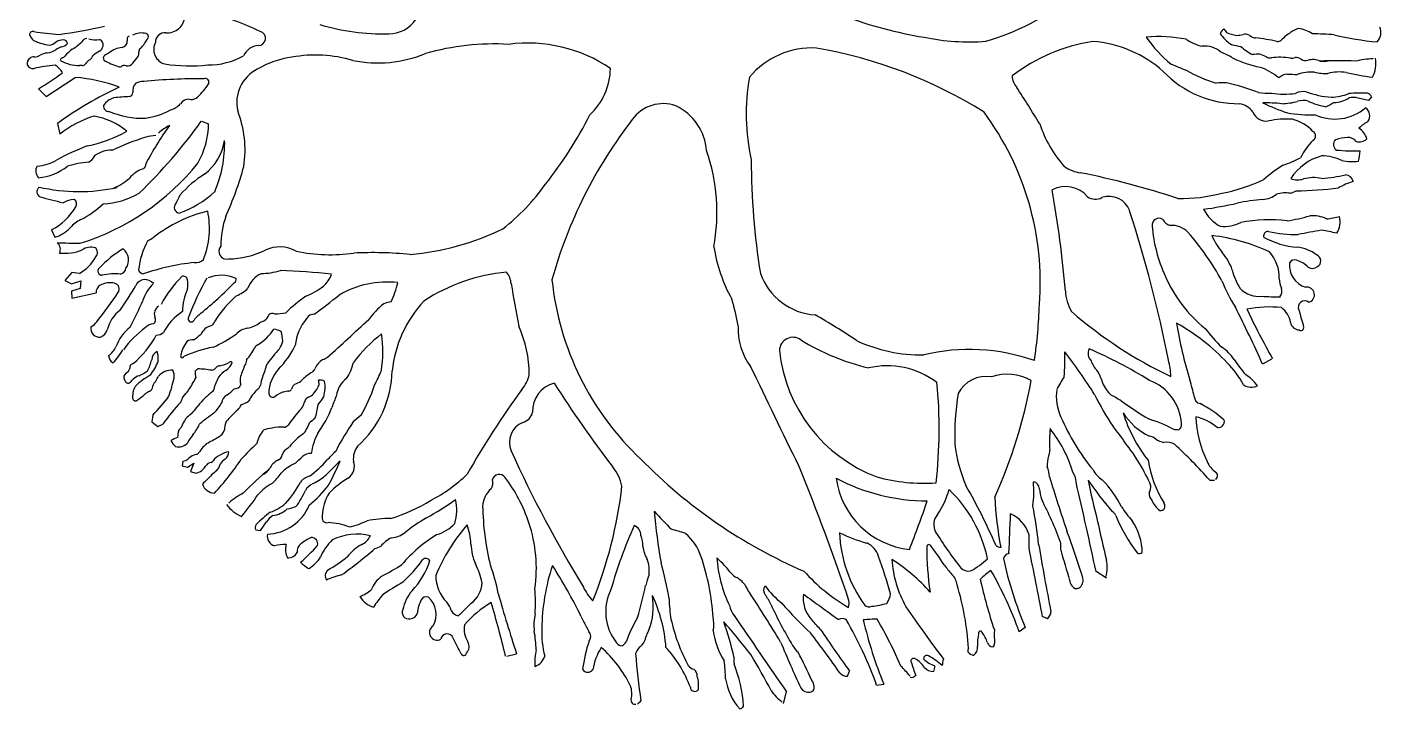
# Model space of a CAD drawing. Header units: metres. Extents: x -4.29 to -0.76, y -2.59 to 0.97.
# Drawn here: x -4.292 to -0.76, y -2.59 to -0.81 of the extents above; entities that cross this region are included whole.
import ezdxf

# ---------------------------------------------------------------- set-up
doc = ezdxf.new("R2010")
doc.units = ezdxf.units.M
doc.layers.add('ceco.net 70', color=7, linetype='Continuous')

msp = doc.modelspace()

# ---------------------------------------------------------------- linework, layer by layer
at = {"layer": 'ceco.net 70'}
for p, q in [((-4.2428, -0.9911), (-4.167, -0.9417)), ((-4.263, -0.9714), (-4.2428, -0.9911)), ((-0.7929, -1.0015), (-0.8199, -0.9956)), ((-0.7851, -0.9919), (-0.7929, -1.0015)), ((-3.8378, -1.0559), (-3.8188, -1.0623)), ((-4.2128, -1.0619), (-4.207, -1.0897)), ((-4.2288, -1.3392), (-4.2202, -1.3589)), ((-4.1753, -1.4508), (-4.1938, -1.4718)), ((-4.1938, -1.4718), (-4.1766, -1.4807)), ((-4.1766, -1.4807), (-4.1523, -1.4722)), ((-4.1559, -1.4534), (-4.1753, -1.4508)), ((-4.1523, -1.4722), (-4.1538, -1.4921)), ((-4.1538, -1.4921), (-4.1768, -1.4992)), ((-4.1768, -1.4992), (-4.1758, -1.5181)), ((-4.1758, -1.5181), (-4.1125, -1.5037)), ((-1.0459, -1.6769), (-1.069, -1.6903)), ((-3.9646, -1.8228), (-3.967, -1.8409)), ((-3.967, -1.8409), (-3.9514, -1.8528)), ((-3.9514, -1.8528), (-3.9386, -1.8466)), ((-3.8861, -1.9436), (-3.8875, -1.9555)), ((-3.8875, -1.9555), (-3.8738, -1.9585)), ((-3.8738, -1.9585), (-3.8575, -1.9481)), ((-3.8575, -1.9481), (-3.8663, -1.97)), ((-3.8663, -1.97), (-3.8525, -1.9748)), ((-3.6837, -2.1243), (-3.6678, -2.1017)), ((-3.6959, -2.1225), (-3.6837, -2.1243)), ((-1.4765, -2.2482), (-1.5035, -2.2315)), ((-1.6303, -2.3546), (-1.6429, -2.349)), ((-1.6885, -2.3772), (-1.7039, -2.3884)), ((-3.0411, -2.4519), (-3.0151, -2.4461)), ((-2.1519, -2.5042), (-2.1464, -2.4916)), ((-2.0759, -2.5277), (-2.057, -2.5255)), ((-2.3193, -2.5755), (-2.3108, -2.545))]:
    msp.add_line(p, q, dxfattribs=at)
for centre, radius, start, end in [((-1.9838, -0.1912), 0.6836, 286.3826, 307.491), ((-3.979, -1.4221), 0.6689, 63.8416, 76.2416), ((-4.4086, 0.6051), 1.4483, 277.9293, 282.6963), ((-3.9307, -0.778), 0.0501, 313.845, 353.153), ((-3.3638, -0.2583), 0.5695, 253.1353, 271.5016), ((-3.3491, -0.7416), 0.0861, 270.1223, 325.3696), ((-1.7796, 0.2303), 1.0807, 249.4063, 260.8079), ((-0.7954, -0.824), 0.0353, 315.7901, 23.3473), ((-4.2775, -0.8298), 0.00848, 70.3931, 192.5973), ((-4.2502, -0.8157), 0.0389, 204.1888, 229.3845), ((-4.2005, -0.6695), 0.1911, 246.885, 259.8179), ((-4.2787, -0.8022), 0.0201, 281.5106, 281.7441), ((-4.1506, -0.0244), 0.807, 261.1576, 265.8578), ((-4.1961, -0.886), 0.0424, 92.2321, 120.5793), ((-4.1979, -0.8548), 0.0112, 9.0037, 89.2442), ((-4.1365, -0.8546), 0.0143, 90.2947, 156.4739), ((-4.1129, -0.7852), 0.0582, 251.869, 279.4768), ((-4.1079, -0.856), 0.0142, 344.3486, 70.9296), ((-4.0465, -0.8475), 0.0156, 276.5795, 4.3666), ((-4.0207, -0.8427), 0.0109, 122.1082, 199.3194), ((-3.9942, -0.8746), 0.0491, 75.1095, 118.1041), ((-4.1289, -0.7512), 0.1755, 319.012, 330.3339), ((-3.9838, -0.8348), 0.00802, 336.2336, 73.4289), ((-3.9335, -0.8489), 0.0239, 83.1549, 182.8993), ((-3.928, -0.7738), 0.0514, 266.9719, 308.3285), ((-3.6886, -0.8395), 0.0184, 267.0449, 75.9163), ((-1.8353, -0.2887), 0.5601, 257.9487, 274.5397), ((-1.4405, -1.3051), 0.4631, 98.8385, 127.4581), ((-1.5364, -1.1596), 0.3131, 48.2429, 85.4582), ((-1.34, -1.2026), 0.3677, 78.7564, 95.0893), ((-1.1034, -0.6519), 0.3263, 214.4176, 231.2988), ((-1.191, -0.7229), 0.1419, 236.9817, 255.4738), ((-1.1557, -0.8355), 0.0253, 123.753, 159.4288), ((-1.1085, -0.7841), 0.0826, 210.9433, 239.5397), ((-0.9977, -0.7024), 0.2053, 213.0903, 216.2932), ((-1.1116, -0.6998), 0.1344, 247.431, 259.4639), ((-1.1452, -0.7287), 0.1036, 274.9709, 284.1006), ((-1.1144, -0.85), 0.0215, 54.9134, 105.006), ((-1.0835, -0.8086), 0.0302, 232.0893, 263.1511), ((-1.124, -1.2443), 0.4074, 76.8931, 84.7956), ((-1.031, -0.8282), 0.0193, 268.0783, 303.4926), ((-0.9489, -0.9082), 0.0958, 119.2321, 138.1742), ((-0.9517, -0.8823), 0.0726, 108.6813, 127.3511), ((-0.991, -0.9074), 0.0952, 56.863, 80.2577), ((-0.9468, -1.56), 0.7324, 84.9057, 89.3912), ((-0.7012, -0.0744), 0.7774, 256.5733, 264.9139), ((-4.233, -0.9326), 0.0553, 97.4775, 117.5448), ((-4.2481, -0.8204), 0.0579, 277.8712, 302.2434), ((-4.2439, -0.8171), 0.0416, 283.3263, 308.9616), ((-4.1921, -0.8993), 0.0391, 107.361, 130.0348), ((-4.2057, -0.838), 0.0241, 274.5923, 321.3676), ((-4.1131, -0.9533), 0.1052, 125.7042, 140.1652), ((-4.2692, -0.7182), 0.1772, 302.3216, 312.4515), ((-4.0436, -0.9775), 0.1204, 119.7569, 129.2413), ((-4.113, -0.8565), 0.019, 300.2633, 349.9867), ((-4.2038, -0.6704), 0.2416, 298.025, 301.2963), ((-4.0318, -0.9419), 0.0799, 99.2833, 125.5563), ((-4.0211, -0.8776), 0.0205, 334.1125, 4.9504), ((-3.9931, -0.8735), 0.00796, 115.4247, 197.0426), ((-3.9231, -0.8686), 0.039, 151.6514, 255.0438), ((-3.6844, -0.9056), 0.048, 96.1585, 154.3658), ((-3.5395, -1.2228), 0.3397, 73.3514, 100.4923), ((-3.3772, -0.58), 0.3238, 258.4221, 292.5284), ((-3.0732, -1.5146), 0.6605, 86.7825, 105.8076), ((-2.9864, -1.2388), 0.3868, 56.0509, 97.3849), ((-2.2448, -1.0767), 0.212, 86.7537, 140.281), ((-2.4366, -2.0527), 1.2051, 57.8745, 80.2627), ((-1.2191, -0.9235), 0.0636, 49.0781, 96.7179), ((-1.3183, -1.1952), 0.3494, 60.7002, 66.2277), ((-1.1045, -0.7019), 0.1602, 253.3482, 262.4171), ((-1.0289, -0.7541), 0.144, 227.7888, 242.5174), ((-1.0795, -1.007), 0.1262, 88.3903, 97.1886), ((-1.1339, -1.0421), 0.1713, 64.0589, 70.2514), ((-4.2773, -0.9047), 0.0151, 120.9881, 194.8009), ((-4.2765, -0.901), 0.0172, 206.1536, 277.1923), ((-4.2756, -0.9022), 0.0142, 80.8686, 132.2507), ((-4.1772, -1.3629), 0.4553, 95.326, 102.3163), ((-4.2746, -0.8586), 0.0297, 272.3945, 302.6757), ((-4.2422, -0.9506), 0.0469, 26.7431, 61.0343), ((-4.2028, -0.8952), 0.00297, 132.0927, 241.5433), ((-4.193, -0.9086), 0.0195, 111.2264, 127.0667), ((-4.1562, -0.8132), 0.0973, 240.449, 270.3667), ((-4.2049, -0.8773), 0.0139, 290.1158, 321.9819), ((-4.1525, -0.9258), 0.0156, 74.3778, 101.5916), ((-4.1484, -0.9013), 0.00948, 271.0091, 332.8616), ((-4.1169, -0.9198), 0.0271, 115.5077, 148.4264), ((-4.1527, -0.8673), 0.037, 310.7074, 332.7515), ((-4.0842, -0.8911), 0.00954, 129.3526, 215.7006), ((-3.9673, -0.6644), 0.2636, 241.7752, 250.6632), ((-4.0508, -0.9045), 0.00946, 246.2192, 296.9169), ((-4.0384, -0.9241), 0.0138, 71.6248, 125.7644), ((-4.0306, -0.8946), 0.0167, 257.842, 326.2719), ((-4.0901, -0.8307), 0.1037, 315.056, 327.4192), ((-3.8665, -0.4706), 0.4408, 261.3055, 275.9421), ((-3.82, -0.7206), 0.1884, 269.7377, 299.3562), ((-3.5726, -1.1168), 0.2299, 97.1902, 121.3099), ((-2.9387, -0.9162), 0.1683, 313.0278, 359.425), ((-0.9744, -0.1504), 0.8263, 246.2278, 249.1654), ((-1.0112, -0.6102), 0.3116, 244.0967, 258.157), ((-1.1267, -1.0635), 0.157, 50.4251, 70.8317), ((-1.0482, -0.8682), 0.0226, 241.4358, 275.7382), ((-1.0223, -1.0536), 0.1646, 80.8533, 98.2303), ((-0.9932, -0.8644), 0.0268, 263.6709, 289.7198), ((-0.9829, -0.9155), 0.0258, 56.133, 92.9517), ((-0.9571, -0.8789), 0.0189, 232.9727, 290.7091), ((-0.938, -0.9445), 0.0495, 67.5296, 104.5158), ((-0.8764, -1.8908), 0.993, 87.0931, 92.4653), ((-0.9097, -0.8468), 0.0528, 259.7192, 283.019), ((-0.7763, -1.097), 0.204, 91.2115, 104.1017), ((-0.8569, -0.9039), 0.0839, 333.6546, 8.4044), ((-4.6402, -0.3407), 0.7349, 300.883, 306.7623), ((-4.1935, -1.3338), 0.393, 68.9324, 86.1446), ((-3.9872, -1.0102), 0.0581, 91.0982, 111.5739), ((-3.8396, -2.4963), 1.5513, 89.7002, 95.4988), ((-3.8278, -0.9543), 0.01, 354.3876, 111.9368), ((-3.6481, -1.0072), 0.0973, 116.8441, 193.041), ((-1.8571, -1.0364), 0.559, 170.191, 192.429), ((-1.6731, -0.9357), 0.0491, 182.0466, 220.4063), ((-1.1315, -0.7388), 0.2714, 223.6295, 270.5534), ((-1.0772, -0.5892), 0.3843, 240.1836, 252.9336), ((-0.9981, -0.9773), 0.0451, 98.0189, 129.3993), ((-0.9712, -0.4449), 0.4889, 266.1159, 269.118), ((-0.9421, -1.0365), 0.1091, 85.5175, 109.6466), ((-0.8999, -0.7765), 0.1549, 257.4553, 270.4388), ((-0.8678, -1.0469), 0.1196, 81.8698, 104.9853), ((-0.6499, -0.0264), 0.9243, 257.4401, 261.8001), ((-3.6628, -1.8095), 0.9281, 114.8025, 126.3382), ((-4.0286, -0.9803), 0.012, 290.106, 355.7611), ((-3.9867, -0.9771), 0.0303, 136.2413, 187.8591), ((-3.8639, -0.9738), 0.0251, 258.8289, 326.72), ((-3.9197, -0.902), 0.115, 311.8836, 332.4015), ((-4.6923, -2.9141), 3.561, 31.3244, 33.1365), ((-1.1726, -1.1145), 0.1589, 86.5784, 96.2867), ((-1.2925, -1.5416), 0.5998, 69.1679, 77.5376), ((-1.0408, -0.5699), 0.4129, 264.6624, 269.3369), ((-1.013, -0.7496), 0.2354, 262.0301, 277.3427), ((-0.9625, -1.0227), 0.0445, 80.1612, 117.2352), ((-0.8685, -0.7465), 0.2478, 249.5942, 265.1647), ((-0.8956, -0.8568), 0.1368, 272.6254, 292.0424), ((-0.813, -1.3387), 0.3564, 87.144, 95.0379), ((-0.7989, -0.9969), 0.0147, 19.8951, 75.69), ((-4.079, -1.0163), 0.0139, 172.8351, 274.0844), ((-4.0504, -1.0432), 0.0512, 108.364, 145.9796), ((-3.963, -2.1268), 1.1369, 93.1012, 95.2267), ((-3.9309, -0.9785), 0.0496, 285.1545, 320.4807), ((-3.87, -1.026), 0.0276, 87.3361, 144.9141), ((-2.6329, -1.1082), 0.0983, 70.1841, 144.9376), ((-2.6605, -1.1433), 0.1414, 4.3072, 64.4907), ((-1.1386, -1.0649), 0.0556, 37.1644, 79.8989), ((-1.0612, -1.4669), 0.4588, 84.6624, 90.935), ((-0.7605, -0.3375), 0.7381, 245.3184, 250.717), ((-1.0239, -0.8348), 0.1754, 271.7487, 285.3212), ((-0.9629, -1.0486), 0.047, 74.3578, 108.077), ((-0.8625, -0.805), 0.2169, 246.141, 259.1102), ((-0.88, -0.9269), 0.1233, 245.3037, 310.3654), ((-0.9712, -0.8687), 0.1639, 294.3787, 302.5359), ((-0.8827, -0.9367), 0.0702, 269.76, 304.2205), ((-0.8332, -1.0432), 0.0495, 74.3578, 101.6998), ((-0.8158, -1.0423), 0.0265, 328.7575, 53.9629), ((-4.04, -1.2978), 0.2669, 106.9662, 128.7507), ((-4.1474, -1.2187), 0.1786, 49.9816, 80.4657), ((-3.993, -0.8373), 0.2108, 246.229, 272.6), ((-4.9018, -0.3), 1.3051, 313.6883, 324.6059), ((-4.0093, -0.8577), 0.1919, 277.7319, 298.4316), ((-4.0062, -1.1314), 0.2824, 351.3636, 21.2264), ((-3.7871, -0.5494), 1.0807, 321.6449, 333.0466), ((-1.7613, -1.7905), 1.2051, 142.1902, 164.5784), ((-2.3963, -1.4771), 0.7474, 355.6245, 36.5326), ((-1.059, -1.0176), 0.0379, 201.2264, 277.964), ((-1.0042, -1.3065), 0.2563, 87.1026, 101.1463), ((-0.9455, -0.692), 0.3472, 260.2639, 272.3032), ((-1.0202, -1.1601), 0.1133, 43.2526, 75.2003), ((-0.7239, -1.177), 0.1394, 119.7568, 132.1819), ((-4.1911, -0.8121), 0.3129, 280.2206, 300.4338), ((-3.2966, -1.5215), 0.7722, 143.9413, 152.7425), ((-3.9326, -1.3181), 0.2265, 96.1257, 102.8105), ((-3.8537, -1.1971), 0.1464, 117.3, 131.0414), ((-4.0347, -1.0586), 0.216, 330.4396, 359.017), ((-1.3503, -0.9631), 0.3162, 198.3716, 221.9886), ((-0.9436, -1.0941), 0.0131, 300.4684, 62.8613), ((-0.8459, -1.1164), 0.0513, 16.5192, 56.4453), ((-3.8994, -1.7281), 0.6523, 111.2264, 119.0032), ((-3.6844, -1.9902), 0.9415, 108.481, 114.2624), ((-3.9148, -1.084), 0.1395, 307.8826, 350.999), ((-4.0986, -1.1131), 0.3217, 336.7646, 1.3031), ((-0.8162, -1.2282), 0.1722, 134.5229, 153.4418), ((-0.8676, -1.1168), 0.0165, 130.015, 239.4576), ((-0.8416, -1.2181), 0.1198, 92.7923, 107.8027), ((-0.8449, -1.123), 0.0246, 35.8456, 95.9739), ((-0.8165, -1.0815), 0.0283, 252.5107, 314.1576), ((-4.2719, -1.0622), 0.1108, 272.693, 300.5375), ((-4.1152, -1.4095), 0.247, 94.0545, 106.8272), ((-4.3401, -0.7715), 0.631, 287.1959, 321.4078), ((-4.1479, -1.1312), 0.0353, 295.6257, 334.3313), ((-4.0747, -1.1972), 0.0655, 86.9752, 129.2326), ((-2.9851, -1.2937), 0.4927, 349.4634, 19.0788), ((-0.4789, -1.1517), 1.9241, 180.1489, 189.0139), ((-1.0702, -0.9789), 0.1991, 285.9258, 300.1067), ((-0.8748, -1.2848), 0.1444, 106.0322, 146.6215), ((-0.9159, -1.2682), 0.1221, 63.8418, 89.429), ((-0.8241, -0.5755), 0.558, 264.6624, 271.0219), ((-0.8372, -1.0538), 0.1076, 256.6736, 279.917), ((-0.9435, -1.1248), 0.1296, 344.3145, 356.2085), ((-4.2407, -1.1853), 0.0289, 154.3823, 219.2324), ((-4.2783, -1.0548), 0.1496, 275.863, 307.7836), ((-3.9664, -1.2523), 0.0759, 107.4017, 140.9643), ((-3.9938, -1.17), 0.011, 295.3125, 11.1761), ((-3.7011, -1.4086), 0.2498, 120.8502, 140.0701), ((-4.5407, -0.9532), 0.8431, 335.4289, 344.8313), ((-1.5342, -1.1019), 0.0889, 234.9299, 263.0735), ((-1.995, -3.4221), 2.2768, 71.9594, 78.5994), ((-0.8133, -1.4908), 0.3789, 122.2669, 131.6869), ((-0.9526, -0.7413), 0.4656, 274.6701, 282.4232), ((-0.8536, -1.2174), 0.0214, 11.8166, 86.7835), ((-4.2514, -1.2396), 0.0154, 128.8209, 242.7912), ((-4.1573, -0.7787), 0.4608, 256.9858, 282.5501), ((-4.1194, -1.0997), 0.1408, 291.8397, 311.8655), ((-3.3957, -0.8948), 0.5601, 307.9132, 324.5042), ((-1.5833, -1.3021), 0.0758, 40.2593, 117.3963), ((-4.6075, -1.7643), 3.0359, 5.0227, 10.0453), ((-1.2748, -0.7544), 0.4995, 281.5448, 294.8026), ((-0.977, -1.1574), 0.0514, 249.0902, 286.9602), ((-1.007, -0.0701), 1.1679, 271.2697, 276.6938), ((-0.936, -1.3009), 0.0979, 77.4437, 105.4483), ((-0.7705, -1.4038), 0.2007, 108.0468, 120.0313), ((-3.8773, 0.1242), 1.4292, 254.5334, 257.0215), ((-4.1685, -1.3168), 0.0567, 90.9343, 121.7192), ((-4.1781, -1.272), 0.0148, 328.7651, 53.9585), ((-4.2586, -1.1033), 0.235, 297.0004, 314.3549), ((-4.1018, -1.0718), 0.1996, 272.1666, 300.5784), ((-3.8928, -1.2807), 0.0156, 138.1156, 260.7579), ((-4.0667, -1.1692), 0.1912, 328.0997, 335.5767), ((-3.9952, -1.0278), 0.2863, 290.4234, 312.1533), ((-1.5052, -1.2244), 0.0351, 234.9177, 298.6492), ((-1.4695, -1.3093), 0.0573, 20.1076, 109.2516), ((-1.2795, -0.8457), 0.4116, 268.5489, 284.7274), ((-1.3277, -0.4597), 0.8324, 277.2348, 283.3735), ((-1.0301, -1.7653), 0.5067, 94.2997, 101.9706), ((-1.0728, -1.1949), 0.0653, 274.1245, 308.3284), ((-1.0094, -1.3275), 0.0846, 81.4827, 105.6715), ((-1.0318, -1.1306), 0.1185, 287.141, 295.3119), ((-4.2979, -1.2023), 0.1533, 296.7826, 329.6977), ((-3.7239, -1.6707), 0.3927, 104.3556, 127.4702), ((-4.0337, -1.3351), 0.2171, 337.8711, 11.9124), ((-3.5378, -1.3845), 0.2495, 161.1244, 179.399), ((-4.6326, -2.3309), 3.3812, 11.1104, 17.937), ((-1.1262, -1.2351), 0.109, 207.5669, 240.7501), ((-1.1416, -0.5592), 0.7692, 280.2234, 284.738), ((-0.9382, -1.3905), 0.0878, 65.4898, 95.0379), ((-0.9129, -1.1622), 0.1489, 274.2997, 287.5444), ((-0.9235, -1.3174), 0.057, 327.1502, 13.3728), ((-4.2482, -1.2691), 0.0941, 287.3255, 316.5122), ((-4.1104, -1.3972), 0.0941, 116.1411, 137.6695), ((-3.352, -0.7226), 0.6836, 274.9619, 296.0702), ((-1.3392, -1.3276), 0.0183, 58.0976, 185.9229), ((-0.9571, -1.2942), 0.4018, 185.0365, 204.3019), ((-1.3026, -1.2985), 0.0302, 206.7446, 255.2003), ((-1.3075, -1.3894), 0.0618, 44.8568, 92.5778), ((-1.17, -1.2305), 0.1001, 264.573, 296.46), ((-1.0532, -1.6884), 0.3753, 82.6343, 101.1022), ((-0.6402, -3.0112), 1.6931, 99.3383, 101.4401), ((-0.9581, -1.6604), 0.3228, 75.2003, 82.3126), ((-4.0533, 4.2301), 5.6054, 268.3585, 268.975), ((-4.2278, -1.3902), 0.0222, 333.7253, 50.9683), ((-3.8175, -1.4605), 0.1847, 149.71, 174.858), ((-4.0714, -1.1887), 0.2021, 297.8626, 302.5377), ((-1.7999, -1.8157), 0.713, 28.7506, 41.2251), ((-1.0436, -1.288), 0.1709, 202.8658, 220.1977), ((-1.2574, -1.841), 0.4898, 65.1002, 83.3895), ((-1.0542, -1.3556), 0.0122, 88.0288, 191.6427), ((-0.9618, -1.1734), 0.2122, 240.5171, 265.5163), ((-0.9782, -1.0043), 0.3474, 257.4341, 270.3686), ((-4.1952, -1.2751), 0.1256, 264.1928, 291.776), ((-4.214, -1.353), 0.116, 300.0272, 330.5192), ((-4.1258, -1.4245), 0.0399, 74.3308, 124.935), ((-4.1257, -1.399), 0.0169, 319.027, 50.421), ((-3.8803, -1.6527), 0.3094, 121.5325, 136.2246), ((-4.0644, -1.4181), 0.0367, 324.596, 52.5931), ((-3.7716, -1.3952), 0.0206, 139.6684, 282.8012), ((-3.7703, -1.1883), 0.2271, 270.8173, 295.7386), ((-3.6332, -1.4713), 0.0874, 60.5044, 116.1174), ((-3.5012, -0.9692), 0.4352, 258.2036, 278.0806), ((-3.3909, -2.4078), 1.0089, 84.4226, 92.7921), ((-2.0748, -1.3141), 0.4316, 189.2823, 208.496), ((-1.2923, -1.4958), 0.1532, 19.6782, 39.5072), ((-1.1262, -1.4642), 0.1009, 358.1616, 41.9529), ((-0.9875, -1.4822), 0.0977, 52.3743, 84.6624), ((-0.9339, -1.4205), 0.0169, 298.6829, 68.7173), ((-4.0975, -1.4472), 0.0106, 126.1596, 276.2933), ((-4.0531, -1.4367), 0.0188, 283.6309, 351.9576), ((-3.9869, -1.4394), 0.0153, 197.4128, 260.9545), ((-3.7952, -2.0118), 0.5901, 95.9366, 109.2048), ((-3.8533, -1.3942), 0.0308, 264.6478, 312.3889), ((-3.6903, -1.2439), 0.21, 272.243, 286.2564), ((-3.6849, -3.0398), 1.5953, 83.2742, 88.0819), ((-0.9849, -1.4036), 0.1681, 193.9758, 211.8466), ((-0.9389, -1.4319), 0.0602, 174.1193, 252.4025), ((-0.9858, -1.4315), 0.0141, 66.2278, 156.2251), ((-1.006, -1.4958), 0.0815, 46.6908, 71.5146), ((-0.9387, -1.4205), 0.0196, 234.5601, 311.0245), ((-4.0765, -1.5308), 0.0534, 76.7305, 118.3523), ((-4.0629, -1.6154), 0.1611, 84.9283, 101.9527), ((-4.0678, -1.4942), 0.0158, 328.4212, 76.6882), ((-3.9842, -1.4966), 0.0274, 38.6851, 153.6273), ((-3.8889, -1.5559), 0.1063, 134.1026, 162.0967), ((-3.6638, -1.6869), 0.3183, 134.8954, 151.2826), ((-3.884, -1.4705), 0.0101, 5.1985, 116.1964), ((-3.9889, -1.4823), 0.1157, 354.6146, 6.2958), ((-3.2022, -1.8194), 0.7149, 150.3433, 159.3253), ((-4.4189, -0.8375), 0.9241, 308.8617, 316.2456), ((-3.785, -1.5515), 0.0934, 66.225, 112.1797), ((-3.7553, -1.4691), 0.00843, 296.9373, 20.9711), ((-3.6525, -1.515), 0.068, 115.8006, 159.7847), ((-3.5742, -1.4263), 0.0815, 312.1832, 338.9329), ((-3.3531, -1.7256), 0.2499, 83.5969, 120.1311), ((-3.708, -1.3767), 0.3958, 337.5829, 345.2725), ((-3.001, -1.9112), 0.4631, 94.9948, 123.6143), ((-3.0787, -1.4817), 0.0491, 2.0466, 40.4063), ((0.4845, -0.9034), 3.561, 189.3163, 191.1285), ((-2.1796, -1.3929), 0.7474, 185.9203, 226.8283), ((-2.2244, -1.3974), 0.1646, 199.812, 265.8559), ((-0.9827, -1.309), 0.3724, 203.849, 230.6362), ((-0.7743, -1.3125), 0.4315, 201.8073, 212.0672), ((-0.9708, -1.4665), 0.0546, 181.0007, 207.2015), ((-4.0916, -1.5022), 0.0209, 119.0631, 184.1257), ((-5.0657, -0.8238), 1.2179, 321.655, 326.1334), ((-4.6078, -1.1495), 0.6864, 324.3875, 330.7864), ((-3.7282, -1.5572), 0.159, 156.2279, 178.4538), ((-3.5627, -1.7223), 0.2797, 130.9945, 148.8943), ((-3.7716, -1.4404), 0.0753, 289.7527, 317.2309), ((-3.2944, -1.8924), 0.4665, 125.53, 133.7945), ((-3.6422, -1.3232), 0.2044, 292.0334, 306.9129), ((-4.1384, -0.719), 1.0297, 305.3198, 309.8522), ((-1.4712, -1.4947), 0.1121, 181.9806, 211.1531), ((-1.0776, -1.4429), 0.0704, 224.6547, 275.972), ((-1.0302, -0.8716), 0.6425, 266.4157, 270.7047), ((-1.0488, -1.498), 0.0302, 326.7556, 12.4799), ((-0.9535, -1.5089), 0.02, 283.0551, 100.295), ((-3.9962, -1.6203), 0.0891, 126.9928, 167.2861), ((-5.284, -0.9495), 1.4155, 332.9257, 336.0882), ((-3.9366, -1.5589), 0.0239, 123.0153, 199.8293), ((-3.8098, -1.6737), 0.1434, 122.638, 152.4193), ((-3.2128, -1.7144), 0.2352, 129.3833, 143.1141), ((-3.3315, -1.6122), 0.0853, 97.1869, 111.0125), ((-3.0284, -1.7391), 0.3131, 136.9947, 174.21), ((-2.8525, -1.6505), 0.4193, 8.2442, 18.1324), ((-2.9853, -1.49), 1.3349, 351.7825, 358.1056), ((-0.8163, -0.6901), 1.1436, 228.9595, 244.5051), ((-3.7249, -2.8659), 2.9045, 23.8772, 27.1277), ((-1.0518, -1.8409), 0.3002, 83.7878, 101.184), ((0.9599, -0.5598), 2.293, 205.4855, 209.1129), ((-1.057, -1.5915), 0.0619, 9.5923, 52.4263), ((-0.9592, -1.5414), 0.0165, 51.9631, 203.8868), ((5.5665, 0.2437), 6.7817, 195.32002, 195.71113), ((-4.1426, -1.5574), 0.0389, 295.59, 325.5747), ((-3.9616, -1.6142), 0.0295, 92.2887, 137.7927), ((-3.9718, -1.5736), 0.0143, 309.0462, 27.3616), ((-3.8643, -1.5716), 0.00821, 146.0523, 311.9152), ((-3.7864, -1.6269), 0.0874, 127.0373, 145.8201), ((-3.8204, -1.5726), 0.0189, 289.9262, 344.2635), ((-3.7346, -1.515), 0.0831, 281.5661, 305.8662), ((-3.6551, -1.6408), 0.0661, 105.1362, 117.8087), ((-3.7154, -1.5347), 0.0603, 315.5596, 333.7464), ((-3.6526, -1.5691), 0.0116, 60.6334, 138.3762), ((-3.6554, -1.3527), 0.2065, 272.3394, 280.6248), ((-3.4539, -1.6584), 0.1402, 141.2141, 173.043), ((-3.5421, -1.5843), 0.0252, 92.2517, 147.0591), ((-13.3104, 9.113), 14.5737, 312.26672, 312.83991), ((-2.9618, -2.8519), 1.4803, 55.7294, 60.6542), ((-1.5615, -2.0628), 0.5495, 43.2185, 60.805), ((-0.032, -1.3676), 1.2798, 189.6913, 196.5006), ((-0.973, -1.5772), 0.0233, 189.8559, 268.3937), ((-4.103, -1.5964), 0.0232, 170.2657, 275.7851), ((-4.1127, -1.5906), 0.0313, 292.6954, 341.1828), ((-3.958, -1.6797), 0.1082, 127.3716, 161.2633), ((-3.8356, -1.7982), 0.2518, 125.964, 144.5933), ((-4.175, -1.497), 0.249, 309.838, 331.8804), ((-3.9577, -1.5809), 0.0336, 274.1229, 308.33), ((-4.1175, -1.2876), 0.4274, 307.448, 310.764), ((-3.806, -1.6245), 0.0349, 103.0959, 157.9389), ((-3.9816, -1.2669), 0.4171, 294.8405, 304.2338), ((-3.7104, -1.6458), 0.05, 98.67, 137.0486), ((-3.7594, -1.5268), 0.1321, 301.3478, 327.0073), ((-3.6604, -1.6719), 0.0741, 65.7046, 80.8238), ((-3.7206, -1.6338), 0.0953, 2.5295, 17.9548), ((-3.1443, -1.9034), 0.3677, 127.3635, 143.6964), ((-3.6905, -1.6567), 0.3263, 351.154, 8.0352), ((-3.2983, -1.7198), 0.3162, 0.4643, 24.0812), ((-2.2713, -1.5966), 0.1664, 177.8831, 216.7883), ((-2.2946, -1.6547), 0.0348, 53.8457, 179.4879), ((-0.7802, -1.2489), 0.56, 218.4257, 225.141), ((-0.9689, -1.5949), 0.00736, 229.6495, 17.8598), ((-4.1206, -1.6134), 0.0679, 307.0542, 332.3237), ((-4.1987, -1.5636), 0.1795, 316.6909, 330.3529), ((-3.9424, -1.6792), 0.0249, 114.6378, 178.6221), ((-4.0418, -1.679), 0.0918, 357.8423, 14.1018), ((-3.7905, -1.6905), 0.104, 144.9179, 167.538), ((-3.738, -1.9976), 0.3588, 100.9941, 113.902), ((-3.8617, -1.6525), 0.0259, 80.846, 122.6812), ((-3.8277, -1.5833), 0.1441, 318.2918, 333.489), ((-3.6826, -1.656), 0.0183, 116.1955, 152.6405), ((-3.3869, -1.887), 0.3422, 136.188, 144.6869), ((-3.796, -1.5442), 0.225, 315.1019, 334.3858), ((-3.7274, -1.5995), 0.1064, 331.5706, 343.5908), ((-1.935, -1.6134), 0.3966, 185.9448, 249.2871), ((-1.9555, -1.1082), 0.6084, 238.4344, 256.5092), ((-1.9581, -1.2596), 0.4063, 245.2596, 270.7089), ((-1.8338, -2.1615), 0.5098, 70.5495, 103.5304), ((-2.5946, -1.664), 1.0099, 356.6529, 0.3407), ((-2.8977, -2.6558), 1.6491, 32.5279, 37.2343), ((-1.4977, -1.6623), 0.0264, 152.3572, 225.5361), ((-2.0005, -2.757), 1.2062, 58.1504, 66.5836), ((-1.2437, -1.7483), 0.1232, 34.9789, 56.2197), ((-4.055, -1.6658), 0.0247, 184.1245, 237.8922), ((-4.012, -1.6992), 0.0124, 145.3527, 191.4326), ((-4.0004, -1.7219), 0.0368, 114.089, 126.2092), ((-4.0915, -1.6483), 0.1278, 332.6064, 346.2838), ((-4.1049, -1.6186), 0.1675, 323.1519, 337.5918), ((-3.8877, -1.6685), 0.00444, 174.6626, 345.8602), ((-3.7887, -1.7093), 0.0149, 94.1213, 128.3315), ((-3.8136, -1.5928), 0.1044, 283.1824, 298.0018), ((-3.7946, -1.6722), 0.0398, 301.4368, 340.7152), ((-3.7611, -1.6906), 0.00666, 52.0508, 121.9488), ((-3.4695, -1.8065), 0.2791, 155.2739, 162.4725), ((-3.6582, -1.7044), 0.0664, 154.8306, 167.2781), ((-4.2608, -1.5066), 0.6221, 339.5919, 342.9269), ((-3.4952, -1.7216), 0.0504, 120.4711, 157.4191), ((-3.539, -1.6277), 0.0537, 289.9249, 304.8642), ((-3.578, -1.6501), 0.1419, 326.9791, 345.4711), ((-2.0484, -1.9087), 0.2145, 52.8741, 103.2217), ((-1.4619, -1.6654), 0.0565, 196.1594, 225.6756), ((-1.4629, -1.7225), 0.1543, 0.0726, 16.2604), ((-1.3366, -1.8591), 0.2462, 27.8087, 44.5083), ((-0.8678, -1.5043), 0.325, 212.2355, 220.8749), ((-4.0268, -1.724), 0.0131, 125.4528, 209.9093), ((-4.028, -1.7296), 0.0102, 184.8377, 279.0589), ((-4.0461, -1.6926), 0.0238, 299.4896, 337.5763), ((-4.0455, -1.7099), 0.0353, 302.7164, 327.0491), ((-3.9936, -1.7511), 0.0312, 101.2483, 135.4553), ((-3.8919, -1.868), 0.1686, 117.9426, 134.8084), ((-4.1642, -1.428), 0.3356, 299.3569, 303.7066), ((-4.0488, -1.6798), 0.1072, 329.4293, 337.3595), ((-3.9136, -1.7562), 0.0505, 88.7618, 135.8532), ((-4.6358, -1.5414), 0.7503, 341.9576, 345.6927), ((-3.9391, -1.7212), 0.0308, 349.6385, 30.1978), ((-4.329, -1.4682), 0.542, 327.6392, 331.5949), ((-3.8145, -1.7145), 0.0395, 170.8273, 197.0674), ((-3.8349, -1.7218), 0.0231, 122.4384, 143.7014), ((-3.8513, -1.9157), 0.2134, 79.1615, 88.917), ((-3.8134, -1.6881), 0.0181, 276.94, 328.4421), ((-3.6491, -1.7992), 0.1623, 152.3004, 164.6002), ((-3.7393, -1.7623), 0.0659, 121.5812, 144.1663), ((-3.6926, -1.7316), 0.044, 168.0203, 195.4993), ((-3.593, -1.7579), 0.0915, 157.9525, 171.8937), ((-3.564, -1.7689), 0.0981, 137.797, 178.6888), ((-3.4821, -1.8233), 0.1306, 120.2882, 137.2606), ((-3.5636, -1.6921), 0.0242, 310.1451, 334.9536), ((-3.4218, -1.779), 0.0636, 125.735, 173.3747), ((-3.6112, -1.7019), 0.2714, 311.8995, 358.8234), ((-4.1242, -1.3738), 0.8263, 333.2875, 336.2251), ((-3.0689, -1.698), 0.0889, 319.3794, 347.523), ((-87.175, -42.8463), 94.2303, 25.716959, 25.893291), ((-1.7902, -1.8049), 0.0828, 80.4294, 152.4124), ((-1.7352, -1.8429), 0.1265, 60.3865, 109.0238), ((-1.2482, -1.9458), 0.4051, 146.6214, 152.0093), ((-1.569, -1.7563), 0.0843, 12.4782, 36.7092), ((-1.1956, -1.8376), 0.1459, 38.7482, 55.7918), ((-3.9612, -1.7747), 0.0561, 151.9768, 186.0506), ((-3.953, -1.8088), 0.0517, 111.5347, 127.7048), ((-3.9781, -1.7498), 0.0124, 299.3607, 332.724), ((-3.924, -1.7627), 0.0437, 149.8569, 170.4947), ((-3.9197, -1.7697), 0.051, 136.0998, 145.5172), ((-3.9768, -1.6815), 0.1306, 314.2999, 323.9545), ((-3.3729, -2.2903), 0.6851, 129.4281, 131.8257), ((-3.8108, -1.7566), 0.00531, 301.3041, 5.7045), ((-3.8386, -1.6721), 0.1193, 304.3623, 316.5948), ((-3.7507, -1.7373), 0.0169, 265.9035, 339.0039), ((-3.5838, -1.8593), 0.1496, 136.3638, 150.5109), ((-3.7007, -1.7406), 0.0177, 299.0126, 345.6286), ((-3.6034, -1.8261), 0.0665, 107.3127, 129.6345), ((-3.6038, -1.8437), 0.0833, 93.9396, 103.4639), ((-3.6115, -1.7506), 0.0101, 281.7672, 334.5299), ((-3.5811, -1.7603), 0.0219, 124.7345, 165.8548), ((-3.6298, -1.6491), 0.1, 291.2264, 301.1626), ((-3.6521, -1.6865), 0.1344, 322.9889, 335.0218), ((-3.528, -1.757), 0.0253, 63.024, 98.6999), ((-3.7344, -1.7653), 0.2053, 6.1596, 9.3625), ((-3.5975, -1.7509), 0.0826, 342.9132, 11.5096), ((-3.7522, -1.6282), 0.3843, 329.5192, 342.2692), ((-1.1629, -3.0989), 2.2768, 143.8535, 150.4934), ((-2.8976, -1.8126), 0.0758, 105.0565, 182.1936), ((-0.3542, -0.1123), 3.0359, 212.4075, 217.4302), ((-3.1031, -1.8594), 1.1905, 353.2173, 5.871), ((-2.9853, -1.49), 1.3349, 335.8126, 349.5168), ((-1.4769, -1.7736), 0.1302, 172.1167, 204.7278), ((-1.4096, -1.708), 0.0828, 201.2905, 229.2413), ((-1.4098, -1.8534), 0.1294, 3.7239, 69.2405), ((-1.6417, -1.8592), 0.4035, 12.14, 18.5), ((-1.0984, -1.7106), 0.0393, 238.6493, 294.9176), ((-4.0096, -1.7778), 0.00788, 201.2264, 306.0811), ((-4.0737, -1.6777), 0.1267, 302.8396, 314.6336), ((-4.3174, -1.4767), 0.4942, 315.5472, 323.0577), ((-3.2761, -2.3389), 0.8254, 138.1314, 143.3896), ((-3.9727, -1.748), 0.0912, 334.028, 342.8384), ((-4.1899, -1.5352), 0.4331, 318.8816, 322.4694), ((-3.7171, -1.8948), 0.161, 134.4281, 143.4687), ((-3.9117, -1.7136), 0.1491, 315.7801, 328.6078), ((-3.7595, -1.7927), 0.025, 117.9916, 176.7857), ((-3.8231, -1.7434), 0.1041, 320.65, 329.8768), ((-3.752, -1.7369), 0.0618, 287.8408, 307.8649), ((-3.6509, -1.7649), 0.0112, 188.7006, 297.3849), ((-3.5995, -1.7858), 0.0302, 319.3017, 350.3635), ((-3.5487, -1.7955), 0.0215, 117.4468, 167.5395), ((-3.6078, -1.6853), 0.1036, 298.3523, 307.482), ((-3.6766, -1.7824), 0.144, 339.9354, 354.6641), ((-3.656, -1.6929), 0.1602, 320.0358, 329.1047), ((-3.1652, -1.9126), 0.3494, 156.2251, 161.7527), ((-1.1204, -1.8803), 0.7518, 171.2979, 181.4276), ((-0.8488, -1.4465), 0.7332, 206.0983, 213.6597), ((-1.7251, -2.2478), 0.544, 58.1029, 61.2707), ((-0.9208, -1.0768), 0.8774, 233.9105, 239.5233), ((-1.2284, -1.7745), 0.0188, 179.4241, 259.9003), ((-1.3964, -2.1006), 0.349, 49.2867, 61.829), ((-3.7513, -1.9144), 0.1514, 147.1402, 157.0659), ((-3.8298, -1.8758), 0.0653, 121.1785, 138.1493), ((-3.3759, -2.419), 0.7387, 125.5011, 129.222), ((-3.5899, -1.9915), 0.2376, 129.9771, 140.3579), ((-3.2755, -2.0799), 0.4074, 137.6572, 145.5598), ((-3.4684, -1.9349), 0.1262, 125.2643, 134.0625), ((-3.7867, -1.6882), 0.3116, 324.2959, 338.3562), ((-3.3272, -1.9514), 0.1589, 126.1661, 135.8744), ((-3.0077, -1.8079), 0.0351, 283.8036, 347.5351), ((-1.0534, -1.5924), 0.5908, 203.5056, 219.1965), ((-1.0631, -1.7013), 0.3876, 197.3385, 218.17), ((-1.2922, -1.7275), 0.1668, 212.3714, 244.6323), ((-1.4866, -2.2151), 0.4007, 62.4192, 72.4511), ((-0.9392, -1.8123), 0.3044, 182.782, 205.7394), ((-1.2789, -1.9668), 0.1442, 50.8054, 75.6245), ((-1.1843, -1.8395), 0.0159, 257.2298, 12.4799), ((-3.7971, -1.8889), 0.1031, 165.2883, 175.6465), ((-3.9507, -1.811), 0.0746, 316.175, 323.5059), ((-3.9456, -1.8033), 0.1114, 320.2188, 337.0529), ((-3.8078, -1.852), 0.0316, 296.5856, 342.1046), ((-3.7068, -1.8661), 0.0711, 158.4045, 176.4714), ((-3.601, -1.9211), 0.0952, 142.1952, 165.5898), ((-3.647, -1.9291), 0.0726, 95.1018, 113.7715), ((-3.6315, -1.9501), 0.0958, 84.2787, 103.2208), ((-3.625, -1.8357), 0.0193, 278.9603, 314.3745), ((-3.4792, -2.0078), 0.1646, 124.2225, 141.5996), ((-3.5853, -1.8536), 0.0226, 306.7147, 341.0171), ((-3.4047, -1.9241), 0.1713, 152.2015, 158.394), ((-3.3955, -1.9447), 0.157, 151.6211, 172.0278), ((-2.9505, -2.1855), 0.5998, 144.9153, 153.285), ((-2.9768, -1.8947), 0.0573, 113.2013, 202.3452), ((-1.2226, -1.8905), 0.4022, 175.3822, 183.4681), ((-1.8859, -2.068), 0.3361, 16.5783, 38.6519), ((-1.7393, -2.098), 0.3722, 32.965, 41.174), ((-1.2842, -1.744), 0.1171, 261.6776, 268.4039), ((-1.2948, -1.8486), 0.0145, 300.363, 14.4072), ((-3.8566, -1.9927), 0.1197, 111.2264, 120.3756), ((-3.8756, -1.8698), 0.0459, 205.24, 229.6019), ((-3.8965, -1.8763), 0.0298, 252.7357, 318.7912), ((-3.7188, -1.9831), 0.1782, 142.438, 150.703), ((-3.7266, -2.0035), 0.144, 132.5656, 146.9729), ((-4.6005, -0.4888), 1.6084, 298.8655, 300.1081), ((-3.1932, -2.4325), 0.7324, 133.0617, 137.5472), ((-3.6284, -1.8879), 0.0268, 292.7331, 318.782), ((-3.3858, -1.9377), 0.0556, 142.5539, 185.2885), ((-1.4546, -1.845), 0.4209, 187.3792, 202.6322), ((-1.8103, -2.1996), 0.4893, 23.0904, 38.4377), ((-1.3705, -1.9145), 0.037, 51.8771, 79.288), ((-1.3185, -1.8452), 0.0497, 234.0433, 260.8473), ((-1.3203, -1.9421), 0.0482, 63.2136, 97.3117), ((-2.2874, -2.9599), 1.4503, 41.8404, 47.012), ((-3.9129, -1.8636), 0.0844, 288.5063, 298.3523), ((-3.831, -1.9846), 0.0627, 114.5933, 131.8146), ((-3.8398, -1.9732), 0.0488, 98.9603, 110.8107), ((-3.8168, -1.9363), 0.0113, 294.4066, 328.0168), ((-3.7719, -1.967), 0.0431, 111.9341, 144.9196), ((-4.3771, -1.5021), 0.7774, 317.539, 325.8795), ((-3.7606, -1.967), 0.0324, 117.174, 150.7856), ((-3.7577, -1.9729), 0.055, 98.9603, 123.4926), ((-3.796, -1.9167), 0.0299, 313.9225, 356.4539), ((-3.6151, -1.9843), 0.0495, 117.9371, 154.9233), ((-3.6452, -1.923), 0.0189, 291.7438, 349.4802), ((-3.6016, -1.9326), 0.0258, 129.5012, 166.3199), ((-3.9278, -1.5932), 0.4889, 313.3349, 316.3369), ((-3.5486, -1.9679), 0.0451, 93.0536, 124.4339), ((-3.6913, -1.7899), 0.2354, 305.1102, 320.4228), ((-3.7921, -1.6385), 0.4129, 313.1159, 317.7904), ((0.0467, -0.5134), 3.3812, 204.5158, 211.3425), ((-1.7363, -1.0049), 1.3349, 224.3473, 246.6403), ((-1.5255, -1.9569), 0.1052, 165.3473, 180.7074), ((-1.6575, -1.916), 0.0335, 334.6978, 2.0475), ((-1.0577, -1.8899), 0.3142, 189.3203, 211.318), ((-3.8728, -1.9044), 0.0733, 286.0314, 300.0017), ((-3.9627, -1.8507), 0.1724, 317.2324, 323.6746), ((-3.8106, -1.9632), 0.0167, 95.1605, 141.8116), ((-3.6915, -2.103), 0.1721, 128.3903, 139.455), ((-3.8258, -1.9414), 0.0383, 315.7353, 345.0715), ((-3.0218, -2.7241), 0.993, 129.9875, 135.3598), ((-3.7019, -1.9313), 0.0528, 299.4339, 322.7337), ((-3.7566, -1.886), 0.1549, 312.0141, 324.9976), ((-3.55, -2.0494), 0.1091, 112.8063, 136.9353), ((-3.1716, -2.2866), 0.4588, 131.5179, 137.7904), ((-4.1558, -1.6563), 0.7381, 331.7359, 337.1345), ((-3.4765, -1.9566), 0.0379, 304.4889, 21.2264), ((-3.4298, -1.6809), 0.4116, 297.7255, 313.9039), ((-3.0605, -1.9962), 0.0183, 36.53, 164.3553), ((-2.8503, -2.0303), 0.1121, 11.2997, 40.4723), ((-7.3503, -4.0433), 5.4842, 18.4627, 22.3562), ((-1.7153, -1.9911), 0.0908, 4.5974, 21.2264), ((-1.6105, -2.0012), 0.055, 4.5273, 31.9508), ((-1.4416, -1.927), 0.0797, 209.0797, 234.6606), ((-1.1588, -1.9233), 0.0585, 201.2264, 236.5282), ((-1.1962, -1.9808), 0.0101, 296.339, 59.3987), ((-3.7302, -2.1001), 0.1427, 130.1989, 137.2176), ((-3.8016, -1.9916), 0.0353, 199.1056, 266.6627), ((-3.5977, -2.1073), 0.1196, 117.4675, 140.583), ((-3.8, -1.8852), 0.2478, 317.2882, 332.8586), ((-3.5442, -2.0254), 0.0445, 105.2177, 142.2916), ((-3.5264, -2.0443), 0.047, 114.3759, 148.095), ((-3.78, -1.7929), 0.3472, 310.1496, 322.189), ((-3.6258, -1.8454), 0.1754, 297.1317, 310.7042), ((-3.3219, -2.2067), 0.2563, 121.3066, 135.3503), ((-3.1071, -1.9994), 0.0302, 327.2525, 15.7083), ((-3.3649, -2.2294), 0.4018, 18.151, 37.4164), ((-3.8766, -1.8787), 1.1436, 337.9478, 353.4933), ((-1.9451, -1.547), 0.4998, 241.8277, 270.1667), ((-1.9675, -1.9593), 0.2155, 187.5526, 263.9118), ((-1.9515, -1.5354), 0.4656, 254.5923, 273.7594), ((-3.1181, -2.7414), 1.4715, 23.1551, 29.943), ((-1.9054, -2.0227), 0.2398, 351.0927, 6.0991), ((-1.6694, -2.0147), 0.0179, 1.8675, 78.7721), ((2.1461, -0.8548), 3.9363, 196.6687, 198.8299), ((-14.933, -5.0954), 13.7315, 12.03827, 13.04102), ((0.0108, -1.6936), 1.5638, 191.047, 194.9472), ((-0.6995, -1.423), 1.0025, 214.6708, 220.4645), ((-1.6537, -2.165), 0.2397, 25.4066, 46.1804), ((-1.3914, -2.009), 0.0313, 329.1014, 2.2761), ((-1.2013, -1.9211), 0.0716, 265.5174, 275.3891), ((-3.6314, -2.2059), 0.204, 118.3511, 131.2414), ((-4.4474, -1.5013), 0.9243, 320.6527, 325.0127), ((-3.7649, -1.9323), 0.2169, 323.3426, 336.3118), ((-3.4089, -2.0879), 0.1133, 147.2525, 179.2003), ((-3.4949, -1.6167), 0.4995, 287.6503, 300.9081), ((-3.6547, -1.3636), 0.8324, 299.0794, 305.2181), ((-3.2801, -2.0716), 0.109, 341.7028, 14.8859), ((-3.0421, -2.0632), 0.0618, 129.875, 177.5961), ((-4.6114, -1.1367), 2.8187, 338.4175, 341.1629), ((-2.0839, -1.9651), 0.2037, 324.917, 345.1664), ((-2.124, -2.267), 0.3442, 11.5365, 46.4968), ((-0.8613, -1.9954), 0.9072, 182.6272, 190.9796), ((-1.4628, -1.9895), 0.1903, 187.4399, 196.591), ((-2.5742, -2.5233), 1.0454, 20.7579, 27.2972), ((-1.3427, -2.0292), 0.0222, 169.27, 226.7833), ((-1.2886, -2.0131), 0.0765, 204.9406, 230.34), ((-3.7023, -2.0091), 0.0839, 214.0485, 248.7983), ((-3.4413, -2.3595), 0.3564, 127.4149, 135.3088), ((-3.6697, -2.0104), 0.1233, 272.0875, 337.1491), ((-3.7055, -1.9482), 0.1368, 290.4105, 309.8274), ((-3.6611, -2.0159), 0.0702, 278.2324, 312.6929), ((-3.6417, -1.906), 0.1639, 279.917, 288.0741), ((-2.3911, -2.0453), 0.713, 181.2278, 193.7023), ((-1.014, -1.9242), 1.6491, 185.2186, 189.925), ((-1.9071, -1.3969), 1.0099, 222.1121, 225.8), ((-1.8868, -2.1085), 0.0402, 139.1929, 209.3564), ((-14.5045, -1.6325), 12.7858, 357.52845, 357.99159), ((-1.763, -2.1615), 0.0887, 17.9321, 65.7013), ((-2.671, -2.2643), 1.0231, 5.8303, 11.5251), ((-1.4825, -2.1028), 0.0355, 29.7572, 55.1965), ((-1.1677, -1.885), 0.3225, 213.3211, 221.572), ((-1.3351, -2.0606), 0.0116, 258.7408, 39.4256), ((-3.6824, -2.1169), 0.0147, 146.7628, 202.5578), ((-3.6258, -2.1278), 0.0495, 120.7531, 148.095), ((-3.5099, -2.0909), 0.0131, 159.5916, 281.9844), ((-3.5134, -2.2758), 0.1722, 69.011, 87.93), ((-3.4943, -1.9204), 0.1991, 282.3462, 296.527), ((-3.3384, -2.4715), 0.3789, 90.7659, 100.186), ((-2.9931, -2.5277), 0.5067, 120.4823, 128.1532), ((-2.7742, -2.4302), 0.4898, 139.0634, 157.3527), ((-3.2508, -2.0387), 0.1001, 285.9929, 317.8799), ((-3.3053, -2.1665), 0.1709, 2.2552, 19.587), ((-3.3361, -2.2231), 0.3724, 351.8167, 18.6039), ((-1.6078, -2.6044), 1.2062, 155.8692, 164.3025), ((-2.7176, -2.1361), 0.0264, 356.9167, 70.0957), ((0.7099, -1.6424), 2.2563, 191.6241, 194.3519), ((-1.0745, -1.9339), 0.4064, 201.8544, 217.8756), ((-1.531, -2.1831), 0.1482, 0.4182, 34.5645), ((-3.6393, -2.1389), 0.0265, 168.49, 253.6954), ((-3.5015, -2.2513), 0.1198, 114.6501, 129.6606), ((-3.5507, -2.1589), 0.0165, 342.9952, 92.4379), ((-3.4129, -2.238), 0.1221, 133.0239, 158.611), ((-3.432, -2.2781), 0.1444, 75.8314, 116.4206), ((-3.4426, -2.115), 0.0514, 295.4926, 333.3627), ((-3.3038, -2.2187), 0.0846, 116.7814, 140.9702), ((-3.3467, -2.0781), 0.0653, 274.1245, 308.3284), ((-3.028, -2.4554), 0.3753, 121.3506, 139.8185), ((-2.7419, -2.1626), 0.0565, 356.7773, 26.2934), ((-2.7104, -2.5137), 0.4051, 70.4435, 75.8315), ((-2.6578, -2.2322), 0.1302, 17.7251, 50.3362), ((-1.9875, -1.749), 0.4236, 244.0433, 254.356), ((-1.8311, -2.1164), 0.342, 182.2428, 216.2701), ((-1.0279, -1.5717), 1.053, 211.9, 218.1408), ((0.6675, -2.1371), 2.3461, 179.9275, 180.8166), ((-1.6547, -2.1671), 0.0599, 351.6878, 13.8954), ((-4.1022, -3.0501), 2.6869, 17.3465, 20.1343), ((-3.6161, -2.3003), 0.1394, 90.271, 102.6961), ((-3.567, -2.1733), 0.0513, 166.0076, 205.9337), ((-3.6123, -2.1675), 0.0283, 268.2953, 329.9421), ((-3.5633, -2.1788), 0.0246, 126.479, 186.6072), ((-3.9482, -1.7889), 0.558, 311.4309, 317.7904), ((-4.1544, -1.2925), 1.1679, 305.7591, 311.1831), ((-3.376, -2.2486), 0.0979, 117.0046, 145.0092), ((-3.4202, -2.0582), 0.1185, 287.141, 295.3119), ((-2.9815, -2.1519), 0.1532, 182.9457, 202.7747), ((-2.6016, -2.1574), 0.0843, 185.7437, 209.9747), ((-2.1212, -2.2041), 0.0512, 13.3975, 67.5538), ((-1.9395, -2.1669), 0.00587, 61.3347, 169.7883), ((-1.1009, -2.1628), 0.8444, 180.2066, 188.3521), ((-2.4203, -2.543), 0.6159, 32.2615, 38.2463), ((-1.7527, -2.1509), 0.0172, 223.6105, 272.7912), ((-1.7243, -2.2054), 0.0224, 106.032, 159.1623), ((-10.6222, -4.0387), 9.1369, 10.65665, 11.79762), ((3.7522, -1.2614), 5.4796, 189.4417, 191.3111), ((2.5743, -0.983), 4.3371, 195.9631, 197.0454), ((-1.3907, -2.1673), 0.0167, 254.2384, 298.3515), ((-3.4894, -2.1136), 0.1296, 226.2443, 238.1384), ((-3.6156, -2.133), 0.1076, 302.5359, 325.7793), ((-3.7415, -1.8245), 0.4656, 300.0297, 307.7828), ((-3.7249, -1.5626), 0.7692, 297.7149, 302.2295), ((-3.545, -2.0013), 0.3474, 312.0843, 325.0187), ((-3.4431, -2.1371), 0.2122, 316.9366, 341.9357), ((-3.2518, -2.2092), 0.0122, 30.8101, 134.4241), ((-3.2706, -2.2914), 0.1681, 10.6063, 28.477), ((-3.4875, -2.3663), 0.4315, 10.3856, 20.6455), ((-2.4002, -2.3885), 0.5495, 161.6478, 179.2344), ((-3.998, -2.9081), 1.2798, 25.9522, 32.7616), ((-2.7518, -2.2294), 0.0828, 353.2116, 21.1624), ((-3.342, -2.4149), 0.7332, 8.7932, 16.3546), ((-3.0926, -2.3844), 0.5908, 3.2564, 18.9472), ((-2.1573, -2.1734), 0.3361, 183.801, 205.8745), ((-2.7666, -2.4902), 0.4022, 38.9848, 47.0707), ((-2.9588, -2.5372), 0.9521, 15.0743, 21.24), ((-1.744, -2.1798), 0.293, 183.887, 209.3584), ((-2.2738, -2.5779), 0.4466, 40.9109, 57.8867), ((-1.4572, -1.8731), 0.5586, 217.6409, 220.8799), ((-1.8363, -2.202), 0.0281, 225.4305, 280.1853), ((-1.9209, -2.0557), 0.1957, 297.2311, 313.2947), ((-0.7267, -1.9745), 1.0426, 192.3441, 202.7163), ((-1.5937, -2.2203), 0.1193, 348.5394, 9.0074), ((-3.4931, -2.2426), 0.0214, 135.6694, 210.6363), ((-3.4287, -2.4363), 0.2007, 102.4216, 114.4061), ((-3.3139, -2.3133), 0.0878, 127.4149, 156.9631), ((-2.4399, -3.7102), 1.6931, 121.0128, 123.1146), ((-3.1254, -2.2407), 0.1009, 180.5, 224.2913), ((-3.1757, -2.2577), 0.0704, 306.4809, 357.7981), ((-2.1546, -2.4146), 0.544, 161.1821, 164.3499), ((-2.4285, -2.2155), 0.0335, 220.4053, 247.755), ((-2.4982, -2.3348), 0.1052, 41.7454, 57.1056), ((-1.9028, -1.9033), 0.4885, 222.0334, 239.6544), ((-1.9084, -2.2699), 0.0425, 5.7655, 47.3163), ((-1.6485, -2.4107), 0.2235, 125.2678, 134.6562), ((-0.6188, -1.9908), 1.2151, 192.3972, 198.8542), ((-2.7085, -2.7533), 1.0688, 19.9648, 29.4259), ((-1.5476, -2.2533), 0.0246, 182.4991, 221.7824), ((-1.5615, -2.2537), 0.0244, 303.9693, 10.9216), ((-3.4866, -2.1619), 0.1489, 294.9084, 308.1532), ((-3.1171, -2.4989), 0.3228, 140.1403, 147.2525), ((-3.2157, -2.3476), 0.0977, 137.7904, 170.0786), ((-0.2619, -1.5209), 2.9045, 195.3252, 198.5756), ((-3.5261, -2.3154), 0.56, 357.3119, 4.0271), ((-2.7026, -2.2041), 0.1543, 206.1925, 222.3802), ((-2.6535, -2.3364), 0.1294, 153.2123, 218.729), ((-3.5385, -2.0936), 0.8774, 342.9296, 348.5423), ((-2.8253, -2.3229), 0.1668, 337.8206, 10.0815), ((-3.012, -2.4582), 0.3876, 4.2828, 25.1143), ((-2.3351, -2.2319), 0.0908, 201.2264, 217.8555), ((-5.8092, -4.5202), 4.0695, 31.1467, 33.2722), ((-2.353, -2.2802), 0.0179, 143.6807, 220.5853), ((-2.5225, -2.4011), 0.1903, 25.8619, 35.013), ((-2.1735, -2.1268), 0.2398, 216.3537, 231.3602), ((-2.1887, -2.3024), 0.0787, 171.1599, 221.9212), ((6.7244, 9.9648), 15.1995, 233.7348, 234.15958), ((-2.0884, -2.2845), 0.0491, 322.5999, 354.0962), ((-2.55, -2.4743), 0.7151, 3.4616, 16.9625), ((-1.5547, -2.2623), 0.0135, 213.0031, 300.6888), ((-3.3741, -2.2692), 0.057, 209.0801, 255.3026), ((-3.2968, -2.3383), 0.0169, 153.7355, 283.77), ((-3.1928, -2.3452), 0.0815, 150.9383, 175.7621), ((-3.2511, -2.3113), 0.0141, 66.2278, 156.2251), ((-3.2854, -2.3433), 0.0602, 330.0503, 48.3336), ((-3.2386, -2.3473), 0.0546, 15.2514, 41.4522), ((-3.5963, -1.8683), 0.6425, 311.7481, 316.0371), ((-2.9261, -2.5689), 0.3002, 121.2689, 138.6651), ((-5.2751, -2.9815), 2.293, 13.34, 16.9674), ((-2.2453, -2.2945), 0.3722, 181.2788, 189.4879), ((-2.4056, -2.3101), 0.055, 190.502, 217.9256), ((-1.3904, -1.8773), 1.0572, 204.6449, 211.1476), ((-1.4621, -1.5549), 1.1481, 221.4037, 226.7795), ((-2.1773, -2.3138), 0.0298, 338.2014, 14.1433), ((-2.0957, -2.3094), 0.0146, 219.6611, 300.1335), ((-2.133, -1.9913), 0.3338, 277.6903, 284.5128), ((0.5784, -0.5782), 3.113, 214.099, 217.1955), ((-3.2932, -2.335), 0.0196, 271.4284, 347.8928), ((-3.1598, -2.3179), 0.0302, 209.973, 255.6973), ((-2.847, -2.371), 0.1232, 166.2332, 187.474), ((-2.4785, -2.1842), 0.4035, 203.9529, 210.3128), ((-2.3527, -2.5515), 0.4007, 150.0018, 160.0337), ((-2.1478, -2.252), 0.4761, 192.6024, 208.1626), ((-2.5803, -2.3693), 0.0797, 347.7922, 13.3732), ((-3.3543, -2.6669), 0.9307, 13.0756, 19.0888), ((-3.7491, -3.4889), 1.7008, 37.7318, 41.4716), ((9.2933, 5.579), 14.1652, 214.00875, 214.99603), ((-3.9763, -3.9408), 2.3461, 41.6362, 42.5254), ((-2.1654, -2.3767), 0.0224, 63.2906, 116.4209), ((-3.0573, -2.8797), 1.0426, 19.7366, 30.1087), ((-2.0828, -2.5794), 0.2235, 87.7966, 97.185), ((-1.0694, -2.1167), 1.0688, 193.0269, 202.4881), ((-3.1259, -2.9646), 1.2151, 23.5986, 30.0556), ((-1.6451, -2.3355), 0.0241, 307.7006, 358.3929), ((-3.2227, -2.3903), 0.02, 122.1578, 299.3977), ((-3.1966, -2.4104), 0.0165, 18.5661, 170.4898), ((-3.0905, -2.3813), 0.0619, 170.0266, 212.8606), ((-3.289, -2.4447), 0.325, 1.578, 10.2173), ((-2.7036, -2.39), 0.2462, 177.9445, 194.6442), ((-2.8406, -2.4007), 0.0188, 322.5526, 43.0288), ((-2.6412, -2.4081), 0.037, 143.1649, 170.5758), ((-2.2805, -2.3504), 0.2248, 189.1414, 210.5952), ((-4.5704, -4.1693), 2.9245, 34.8791, 37.438), ((1.8541, 0.3813), 4.9252, 214.1294, 215.6835), ((-1.6971, -2.4194), 0.1157, 166.8967, 183.4978), ((-1.805, -2.3919), 0.00494, 11.7643, 194.4281), ((-1.9206, -2.4717), 0.145, 22.4718, 33.8868), ((-1.4576, -2.3972), 0.3114, 177.485, 184.0376), ((-9.2163, -5.498), 6.7817, 26.74173, 27.13285), ((-3.1622, -2.4275), 0.0233, 314.0591, 32.597), ((-2.8222, -2.4694), 0.1459, 166.6611, 183.7046), ((-2.4965, -2.5279), 0.349, 160.6238, 173.1661), ((-2.6735, -2.5084), 0.1442, 146.8283, 171.6474), ((-3.0098, -2.6718), 0.3243, 26.0931, 48.3315), ((-2.7416, -2.4105), 0.0145, 208.0456, 282.0899), ((-2.82, -2.3406), 0.1171, 314.049, 320.7752), ((-2.6597, -2.4623), 0.0482, 125.1412, 159.2392), ((-2.7264, -2.392), 0.0497, 321.6056, 348.4096), ((-2.8654, -2.6475), 0.3243, 20.6398, 42.292), ((0.1593, -1.3949), 2.6869, 202.3186, 205.1064), ((-2.2426, -2.3954), 0.0599, 208.5575, 230.7651), ((-1.8243, -2.4376), 0.0136, 151.3644, 192.3675), ((-1.8395, -2.4294), 0.027, 308.3205, 6.2953), ((-1.7719, -2.4133), 0.015, 191.6778, 265.8799), ((-1.7769, -2.4204), 0.00877, 296.6628, 8.6729), ((-3.1532, -2.4433), 0.00736, 204.593, 352.8033), ((-2.9796, -2.4413), 0.0393, 287.5352, 343.8035), ((-1.3966, -2.3606), 1.3109, 183.6991, 189.1388), ((-2.7924, -2.516), 0.3225, 0.8809, 9.1317), ((-2.4131, -2.4642), 0.0355, 167.2563, 192.6957), ((-2.8281, -2.615), 0.4064, 4.5773, 20.5985), ((-4.3415, -3.6044), 2.2563, 28.101, 30.8288), ((-6.1622, -4.3763), 4.3371, 25.4074, 26.4898), ((-1.9791, -2.4653), 0.00743, 59.3862, 203.517), ((-1.1324, -2.1932), 0.8967, 197.8629, 200.1848), ((-2.0103, -2.5193), 0.0698, 32.4541, 59.8857), ((-1.9448, -2.4589), 0.00855, 61.23, 182.7918), ((-1.9037, -2.4105), 0.0697, 224.5203, 253.0687), ((-2.0344, -2.6244), 0.1966, 48.78, 61.5591), ((-1.856, -2.4781), 0.0488, 158.3779, 178.0282), ((-1.815, -2.423), 0.0287, 217.8534, 254.356), ((-2.8292, -2.4784), 0.0159, 209.973, 325.2231), ((-2.5436, -2.4565), 0.0313, 220.1768, 253.3514), ((-2.5659, -2.5043), 0.0222, 355.6695, 53.1828), ((-2.6167, -2.529), 0.0765, 352.1129, 17.5123), ((-2.1539, -2.4802), 0.0241, 224.06, 274.7522), ((-2.2328, -2.6982), 0.3114, 38.4152, 44.9679), ((-1.9848, -2.4937), 0.0139, 254.5608, 320.5527), ((-1.9252, -2.4555), 0.0371, 225.1885, 267.2633), ((-1.9596, -2.4782), 0.0356, 336.2269, 1.6756), ((-2.773, -2.5503), 0.0585, 345.9246, 21.2264), ((-2.5503, -2.5326), 0.0116, 183.0273, 323.7121), ((-2.3231, -2.4907), 0.1482, 187.8884, 222.0347), ((-2.2517, -2.4759), 0.1193, 213.4455, 233.9134), ((-2.253, -2.5223), 0.0244, 211.5312, 278.4836), ((-2.2521, -2.5332), 0.0135, 281.7641, 9.4498), ((-2.2635, -2.5313), 0.0246, 0.6705, 39.9538), ((-2.7067, -2.5675), 0.0101, 163.0542, 286.1139), ((-2.7432, -2.52), 0.0716, 307.0638, 316.9354), ((-2.4373, -2.5737), 0.0167, 284.1014, 328.2145)]:
    msp.add_arc(centre, radius, start, end, dxfattribs=at)

doc.saveas('drawing.dxf')
